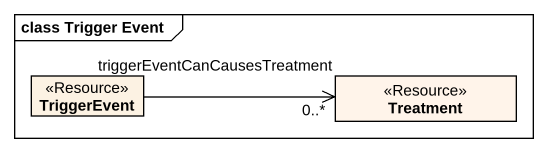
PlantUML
@startuml
mainframe class Trigger Event
hide circle
hide empty members
class TriggerEvent <<Resource>>
class Treatment <<Resource>> #FFF4EA
TriggerEvent -right-> "triggerEventCanCausesTreatment\n0..*" Treatment
@enduml
